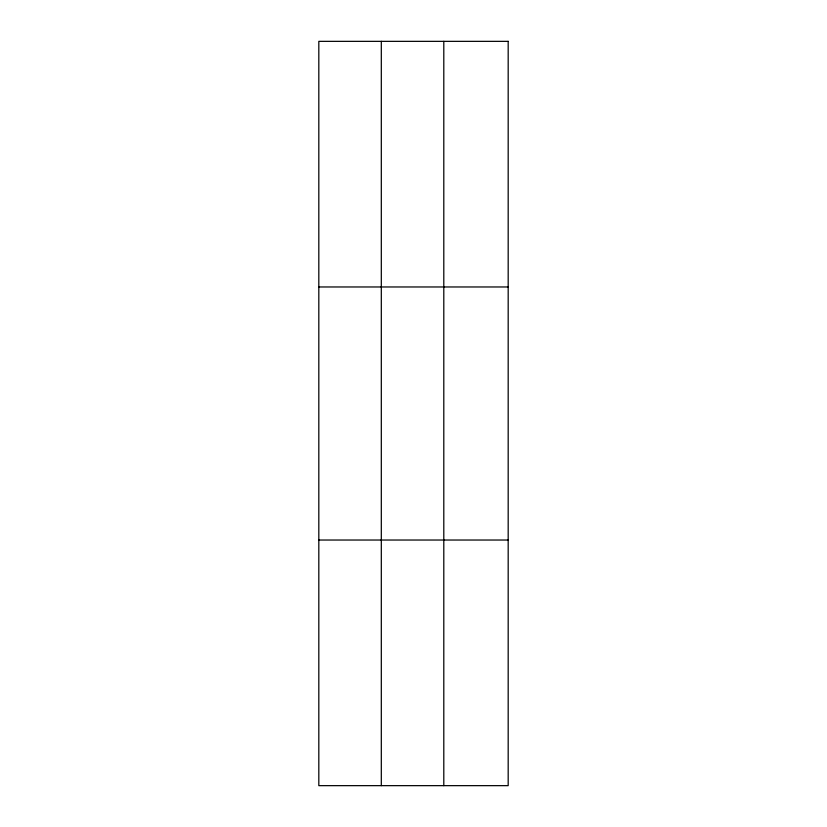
<?xml version="1.0" encoding="UTF-8"?>
<svg xmlns="http://www.w3.org/2000/svg" width="827" height="827" viewBox="0 0 827 827"><rect width="100%" height="100%" fill="white"/><g stroke="black" fill="none" stroke-linecap="round" stroke-linejoin="round"><path stroke-width="1.24" d="M381.309 41.35L381.309 785.65M443.799 41.35L443.799 785.65M318.819 286.969L508.181 286.969M318.819 540.031L508.181 540.031M508.181 41.35L508.181 785.65L318.819 785.65L318.819 41.35L508.181 41.35"/></g></svg>
